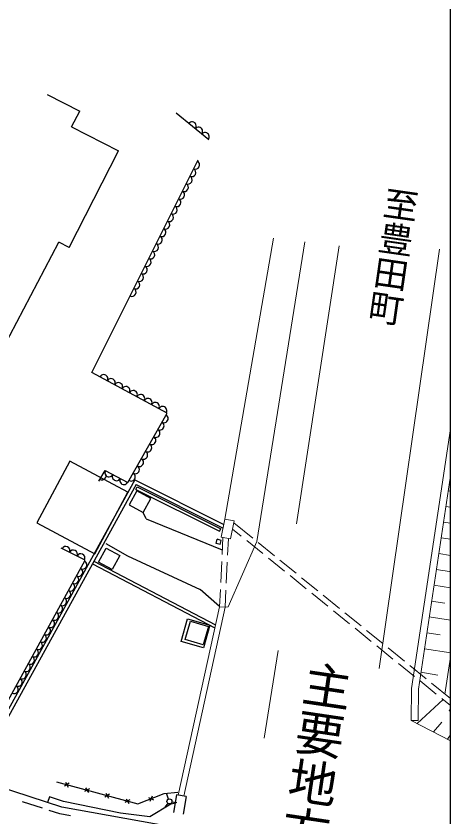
# Model space of a CAD drawing. Units: millimetres, scale not verified. Extents: x 40000 to 680000, y 20000 to 380000.
# Drawn here: x 547849 to 579046, y 253506 to 310936 of the extents above; entities that cross this region are included whole.
import ezdxf
from ezdxf.enums import TextEntityAlignment as Align

# ---------------------------------------------------------------- set-up
doc = ezdxf.new("R2010")
doc.units = ezdxf.units.MM
doc.header["$LTSCALE"] = 1000
for name, color, linetype, lineweight in [('M-BGD', 7, 'Continuous', 25), ('M-TTL-BAND', 7, 'Continuous', 25), ('M-WORK', 1, 'Continuous', 13)]:
    doc.layers.add(name, color=color, linetype=linetype, lineweight=lineweight)
doc.layers.add('M-BMK-HTXT', color=7, linetype='Continuous')
doc.styles.add('@ＭＳ ゴシック', font='')
doc.styles.get('@ＭＳ ゴシック').set_extended_font_data('@MS Gothic')

msp = doc.modelspace()

# ---------------------------------------------------------------- linework, layer by layer
at = {"layer": 'M-BGD'}
for p, q in [((550088, 305314), (552415, 304124)), ((551837, 302993), (552415, 304124)), ((561680, 302056), (559339, 303961)), ((551837, 302993), (555202, 301271)), ((551659, 294349), (555202, 301271)), ((546902, 287085), (550914, 294727)), ((551659, 294349), (550914, 294727)), ((556365, 277682), (545899, 258694)), ((556365, 277682), (562746, 274467)), ((556468, 277351), (546105, 258550)), ((556453, 276994), (556543, 277173)), ((556453, 276994), (562451, 273993)), ((556468, 277351), (562695, 274212)), ((556543, 277173), (562540, 274172)), ((557176, 274879), (556962, 275345)), ((557176, 274879), (562639, 272653)), ((562451, 273993), (562540, 274172)), ((562569, 273333), (562281, 273415)), ((562487, 273044), (562569, 273333)), ((553330, 271657), (562117, 267075)), ((553430, 271840), (562163, 267286)), ((562449, 268591), (561051, 269824)), ((551124, 254211), (545326, 256105)), ((551670, 255923), (551322, 255724)), ((551397, 255997), (551595, 255650)), ((552844, 255604), (553043, 255257)), ((553117, 255530), (552770, 255331)), ((554565, 255136), (554217, 254937)), ((554292, 255210), (554490, 254863)), ((557617, 254994), (557457, 254627)), ((558484, 255183), (559460, 255281)), ((558791, 254794), (558663, 255130)), ((559365, 255094), (559149, 253817)), ((560055, 254977), (559365, 255094)), ((549749, 254134), (548323, 254600)), ((550251, 254962), (550112, 254536)), ((551260, 254619), (550251, 254962)), ((555331, 253786), (551260, 254619)), ((556012, 254743), (555665, 254544)), ((555739, 254817), (555938, 254470)), ((557354, 254891), (557720, 254731)), ((558742, 254486), (558514, 254207)), ((559280, 254486), (558944, 254414)), ((559033, 254597), (559388, 254540)), ((560055, 254977), (559839, 253700)), ((551001, 253725), (550225, 253979)), ((558975, 252789), (551124, 254211)), ((558944, 254414), (557442, 253511)), ((551749, 253590), (551001, 253725)), ((557442, 253511), (555331, 253786))]:
    msp.add_line(p, q, dxfattribs=at)
for points in [[(553783, 277589), (554233, 278349), (555879, 277490), (558686, 282470), (553288, 285382), (560906, 300635)], [(562487, 273044), (562199, 273126), (562281, 273415)], [(554299, 273120), (555847, 272227), (561051, 269824)], [(544100, 260716), (545779, 259161), (552818, 271921), (551088, 272773)], [(550745, 256028), (556589, 254439), (558484, 255183)]]:
    msp.add_lwpolyline(points, dxfattribs=at)
for points in [[(553499, 272377), (555865, 276799), (551709, 279023), (549342, 274601)], [(556962, 275345), (557507, 276345), (556505, 276891), (555959, 275891)], [(554317, 272780), (555288, 272249), (554742, 271249), (553770, 271780)], [(561288, 265639), (559688, 266093), (560146, 267708), (561746, 267254)], [(560361, 267536), (561653, 267160), (561273, 265855), (559981, 266231)]]:
    msp.add_lwpolyline(points, close=True, dxfattribs=at)
msp.add_circle((558855, 254626), 180, dxfattribs=at)
for centre, start, end in [((560469, 303042), 320.86249, 140.86249), ((560934, 302663), 320.86249, 140.86249), ((561400, 302284), 320.86249, 140.86249), ((560717, 300255), 243.46054, 63.46054), ((560448, 299718), 243.46054, 63.46054), ((560180, 299182), 243.46054, 63.46054), ((559912, 298645), 243.46054, 63.46054), ((559644, 298108), 243.46054, 63.46054), ((559376, 297571), 243.46054, 63.46054), ((559108, 297034), 243.46054, 63.46054), ((558840, 296498), 243.46054, 63.46054), ((558572, 295961), 243.46054, 63.46054), ((558304, 295424), 243.46054, 63.46054), ((557768, 294351), 243.46054, 63.46054), ((558036, 294887), 243.46054, 63.46054), ((557499, 293814), 243.46054, 63.46054), ((557231, 293277), 243.46054, 63.46054), ((556963, 292740), 243.46054, 63.46054), ((556695, 292203), 243.46054, 63.46054), ((556427, 291667), 243.46054, 63.46054), ((556159, 291130), 243.46054, 63.46054), ((554139, 284924), 331.64956, 151.64956), ((554667, 284639), 331.64956, 151.64956), ((555195, 284354), 331.64956, 151.64956), ((555723, 284069), 331.64956, 151.64956), ((556251, 283784), 331.64956, 151.64956), ((556779, 283499), 331.64956, 151.64956), ((557307, 283214), 331.64956, 151.64956), ((557835, 282929), 331.64956, 151.64956), ((558363, 282644), 331.64956, 151.64956), ((558461, 282071), 240.59953, 60.59953), ((558166, 281548), 240.59953, 60.59953), ((557872, 281026), 240.59953, 60.59953), ((557577, 280503), 240.59953, 60.59953), ((556988, 279458), 240.59953, 60.59953), ((557283, 279980), 240.59953, 60.59953), ((556693, 278935), 240.59953, 60.59953), ((556399, 278412), 240.59953, 60.59953), ((554008, 277969), 239.39334, 59.39334), ((554524, 278197), 152.46746, 332.46746), ((555056, 277920), 152.46746, 332.46746), ((556104, 277889), 240.59953, 60.59953), ((555588, 277642), 152.46746, 332.46746), ((551415, 272612), 333.77365, 153.77365), ((551953, 272347), 333.77365, 153.77365), ((552492, 272082), 333.77365, 153.77365), ((552632, 271582), 241.1154, 61.1154), ((552342, 271057), 241.1154, 61.1154), ((552052, 270532), 241.1154, 61.1154), ((551762, 270006), 241.1154, 61.1154), ((551472, 269481), 241.1154, 61.1154), ((551183, 268956), 241.1154, 61.1154), ((550893, 268430), 241.1154, 61.1154), ((550313, 267380), 241.1154, 61.1154), ((550603, 267905), 241.1154, 61.1154), ((550023, 266854), 241.1154, 61.1154), ((549733, 266329), 241.1154, 61.1154), ((549444, 265804), 241.1154, 61.1154), ((549154, 265278), 241.1154, 61.1154), ((548864, 264753), 241.1154, 61.1154), ((548574, 264227), 241.1154, 61.1154), ((548284, 263702), 241.1154, 61.1154), ((547994, 263177), 241.1154, 61.1154), ((547705, 262651), 241.1154, 61.1154)]:
    msp.add_arc(centre, 300, start, end, dxfattribs=at)
at = {"layer": 'M-TTL-BAND'}
msp.add_line((579000, 20000), (579000, 370000), dxfattribs=at)
at = {"layer": 'M-WORK'}
for p, q in [((562826, 274868), (566323, 295013)), ((565124, 273254), (568561, 294741)), ((571030, 294453), (567974, 274526)), ((573899, 264148), (578213, 294231)), ((576206, 262709), (579000, 281342)), ((576706, 262670), (579000, 277970)), ((578838, 276886), (579000, 276862)), ((578669, 275764), (579000, 275715)), ((562826, 274868), (562569, 273579)), ((563499, 274734), (562826, 274868)), ((563242, 273445), (563499, 274734)), ((563471, 274593), (564826, 273496)), ((578501, 274643), (579000, 274568)), ((563383, 274150), (564005, 273646)), ((562569, 273579), (563242, 273445)), ((562681, 273557), (562623, 272316)), ((563078, 273478), (563021, 272267)), ((578332, 273516), (579000, 273416)), ((563075, 268566), (565124, 273254)), ((564393, 273332), (565558, 272387)), ((565214, 273181), (566380, 272237)), ((578163, 272389), (579000, 272263)), ((562599, 271817), (562528, 270318)), ((562997, 271768), (562926, 270269)), ((565947, 272073), (567112, 271128)), ((566768, 271922), (567934, 270978)), ((577993, 271256), (578937, 271114)), ((567501, 270814), (568666, 269869)), ((568322, 270663), (569487, 269719)), ((577824, 270123), (579000, 269947)), ((562505, 269819), (562446, 268578)), ((562903, 269770), (562846, 268559)), ((569055, 269554), (570220, 268610)), ((569876, 269404), (571041, 268460)), ((577653, 268985), (578601, 268842)), ((562446, 268578), (559486, 255073)), ((562846, 268559), (559880, 255007)), ((562446, 268578), (562846, 268559)), ((562846, 268559), (563075, 268566)), ((570609, 268295), (571774, 267351)), ((571430, 268145), (572595, 267201)), ((577482, 267846), (579000, 267619)), ((572163, 267036), (573328, 266092)), ((572984, 266886), (574149, 265941)), ((577311, 266702), (578264, 266559)), ((566651, 265438), (565643, 259160)), ((573717, 265777), (574882, 264833)), ((574538, 265627), (575703, 264682)), ((577139, 265558), (579046, 265272)), ((578616, 262322), (579000, 264958)), ((575271, 264518), (576436, 263574)), ((576092, 264368), (577257, 263423)), ((576890, 263895), (578103, 263680)), ((576824, 263259), (577990, 262315)), ((577646, 263108), (579000, 262011)), ((576187, 260431), (576206, 262709)), ((576687, 260427), (576706, 262670)), ((576613, 260210), (578474, 261923)), ((578378, 262000), (579000, 261496)), ((578919, 261142), (579000, 261235)), ((579000, 261071), (578919, 261142)), ((579000, 258969), (576187, 260431)), ((576187, 260431), (576687, 260427)), ((577784, 259601), (578388, 260311)), ((578794, 259076), (579000, 259395))]:
    msp.add_line(p, q, dxfattribs=at)

# ---------------------------------------------------------------- texts
at = {"layer": 'M-BMK-HTXT', "style": '@ＭＳ ゴシック'}
for s, height, rotation, p in [('至豊田町', 1833, 261.839, (575609, 298659)), ('主要地方道下関長門線', 2566, 261.582, (570391, 264648))]:
    msp.add_text(s, height=height, rotation=rotation, dxfattribs=at).set_placement(p, align=Align.MIDDLE_LEFT)

doc.saveas('drawing.dxf')
